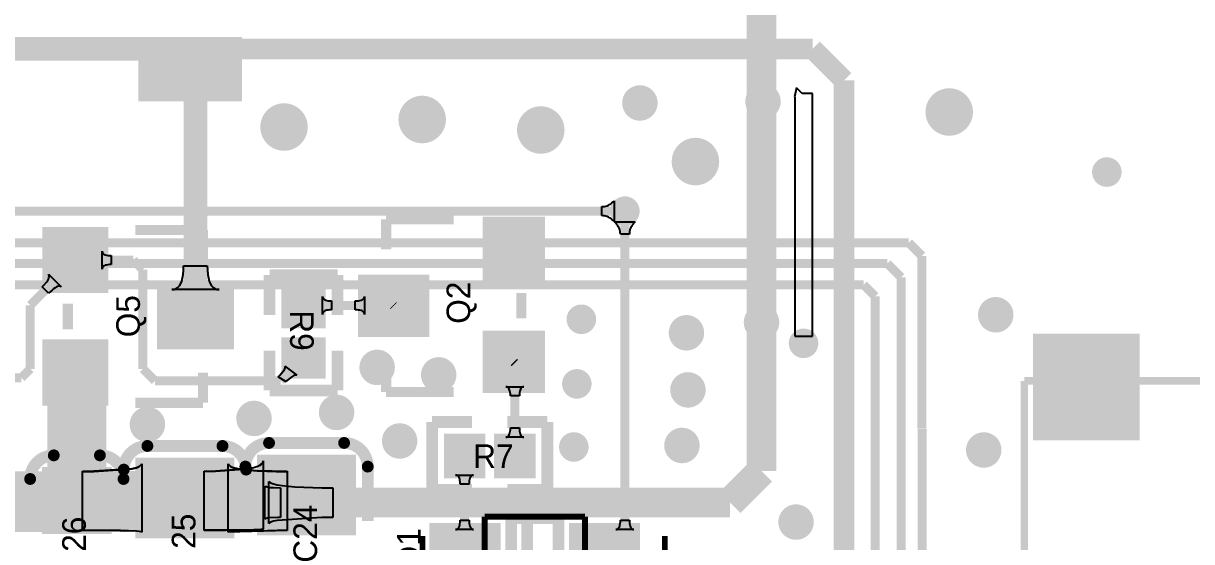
# Model space of a CAD drawing. Extents: x 53.3 to 135, y 28 to 125.4.
# Drawn here: x 97.09 to 116.85, y 58.06 to 66.83 of the extents above; entities that cross this region are included whole.
import ezdxf

# ---------------------------------------------------------------- set-up
doc = ezdxf.new("R2010")
doc.units = 0
doc.header["$MEASUREMENT"] = 0
for name, color, linetype in [('BOTTOMLAYER', 5, 'CONTINUOUS'), ('BOTTOMSOLDER', 6, 'CONTINUOUS'), ('MECHANICAL13', 56, 'CONTINUOUS'), ('MECHANICAL15', 56, 'CONTINUOUS'), ('MULTILAYER', 9, 'CONTINUOUS'), ('TOPLAYER', 1, 'CONTINUOUS'), ('TOPOVERLAY', 2, 'CONTINUOUS'), ('TOPPASTE', 8, 'CONTINUOUS'), ('TOPSOLDER', 216, 'CONTINUOUS')]:
    doc.layers.add(name, color=color, linetype=linetype)

msp = doc.modelspace()

# ---------------------------------------------------------------- linework, layer by layer
at = {"layer": 'BOTTOMLAYER'}
for p, q in [((106.876032, 63.728402), (106.898397, 63.72939)), ((106.876032, 63.576398), (106.876032, 63.728402)), ((106.898397, 63.72939), (106.920449, 63.732362)), ((106.920449, 63.732362), (106.942189, 63.73731)), ((106.942189, 63.73731), (106.963619, 63.744241)), ((106.963619, 63.744241), (106.984736, 63.753152)), ((106.984736, 63.753152), (107.005544, 63.764041)), ((107.005544, 63.764041), (107.026042, 63.776911)), ((107.026042, 63.776911), (107.046227, 63.79176)), ((107.046227, 63.79176), (107.0661, 63.80859)), ((107.0661, 63.80859), (107.085663, 63.827401)), ((107.085663, 63.827401), (107.085663, 63.477399)), ((106.898397, 63.57541), (106.876032, 63.576398)), ((106.920449, 63.572438), (106.898397, 63.57541)), ((106.942189, 63.56749), (106.920449, 63.572438)), ((106.963619, 63.560559), (106.942189, 63.56749)), ((106.984736, 63.551648), (106.963619, 63.560559)), ((107.005544, 63.540759), (106.984736, 63.551648)), ((107.026042, 63.527889), (107.005544, 63.540759)), ((107.046227, 63.51304), (107.026042, 63.527889)), ((107.0661, 63.49621), (107.046227, 63.51304)), ((107.085663, 63.477399), (107.0661, 63.49621)), ((101.174459, 58.444801), (101.174459, 59.004799)), ((101.174459, 59.004799), (101.182416, 58.9991)), ((101.182416, 58.9991), (101.194532, 58.993999)), ((101.194532, 58.993999), (101.210801, 58.989501)), ((101.210801, 58.989501), (101.231228, 58.9856)), ((101.231228, 58.9856), (101.25581, 58.9823)), ((101.242132, 58.371026), (101.242132, 59.078574)), ((101.242132, 59.078574), (101.271631, 59.058858)), ((101.25581, 58.9823), (101.31744, 58.9775)), ((101.271631, 59.058858), (101.318571, 59.041215)), ((101.31744, 58.9775), (101.441052, 58.974799)), ((101.318571, 59.041215), (101.382944, 59.02565)), ((101.382944, 59.02565), (101.464755, 59.012158)), ((101.441052, 58.974799), (101.441052, 58.4748)), ((101.464755, 59.012158), (101.680693, 58.991403)), ((101.680693, 58.991403), (102.135376, 58.975838)), ((102.135376, 58.975838), (102.321815, 58.974799)), ((102.321815, 58.974799), (102.321815, 58.4748)), ((101.182416, 58.4505), (101.174459, 58.444801)), ((101.194532, 58.455601), (101.182416, 58.4505)), ((101.210801, 58.460099), (101.194532, 58.455601)), ((101.231228, 58.464), (101.210801, 58.460099)), ((101.395693, 58.474501), (101.231228, 58.464)), ((101.271631, 58.390742), (101.242132, 58.371026)), ((101.318571, 58.408385), (101.271631, 58.390742)), ((101.382944, 58.42395), (101.318571, 58.408385)), ((102.135376, 58.473762), (101.382944, 58.42395)), ((101.441052, 58.4748), (101.395693, 58.474501)), ((102.321815, 58.4748), (102.135376, 58.473762))]:
    msp.add_line(p, q, dxfattribs=at)
for points, const_width in [([(109.5756, 65.4812), (109.5756, 71.2216)], 0.499999), ([(86.989806, 63.6524), (107.2642, 63.6524)], 0.152001), ([(87.025404, 63.119), (112.0648, 63.119)], 0.152001), ([(112.0648, 63.119), (112.289801, 62.893999)], 0.152001), ([(112.289801, 59.972999), (112.289801, 62.893999)], 0.152001), ([(86.879603, 62.766999), (111.705601, 62.766999)], 0.152001), ([(111.705601, 62.766999), (111.9378, 62.5348)], 0.152001), ([(86.741, 62.4078), (111.3028, 62.4078)], 0.152001), ([(111.3028, 62.4078), (111.498601, 62.211999)], 0.152001), ([(111.9378, 54.4576), (111.9378, 62.5348)], 0.152001), ([(111.498601, 54.516203), (111.498601, 62.211999)], 0.152001), ([(109.5756, 59.2582), (109.5756, 61.7728)], 0.499999), ([(112.2934, 54.0512), (112.2934, 59.9694)], 0.152001), ([(109.0422, 58.7248), (109.5756, 59.2582)], 0.499999), ([(79.9592, 58.7248), (100.8888, 58.7248)], 1.000001), ([(100.8888, 58.7248), (109.0422, 58.7248)], 0.499999)]:
    msp.add_lwpolyline(points, dxfattribs=dict(at, const_width=const_width))
for points, const_width in [([(107.3682, 65.4812, 1), (107.6682, 65.4812, 1)], 0.299999), ([(109.451, 65.5066, 1), (109.751, 65.5066, 1)], 0.299999), ([(112.6006, 65.3288, 1), (112.9006, 65.3288, 1)], 0.299999), ([(103.6852, 65.2018, 1), (103.9852, 65.2018, 1)], 0.299999), ([(101.3484, 65.0748, 1), (101.6484, 65.0748, 1)], 0.299999), ([(105.6918, 65.024, 1), (105.9918, 65.024, 1)], 0.299999), ([(108.308, 64.4906, 1), (108.608, 64.4906, 1)], 0.299999), ([(115.292602, 64.3128, 1), (115.542598, 64.3128, 1)], 0.249999), ([(107.139202, 63.6524, 1), (107.389198, 63.6524, 1)], 0.249999), ([(106.402602, 61.8236, 1), (106.652598, 61.8236, 1)], 0.249999), ([(109.4256, 61.7728, 1), (109.7256, 61.7728, 1)], 0.299999), ([(113.388, 61.8998, 1), (113.688, 61.8998, 1)], 0.299999), ([(108.1556, 61.595, 1), (108.4556, 61.595, 1)], 0.299999), ([(110.161802, 61.4172, 1), (110.411798, 61.4172, 1)], 0.249999), ([(102.9232, 61.0108, 1), (103.2232, 61.0108, 1)], 0.299999), ([(103.9646, 60.8838, 1), (104.2646, 60.8838, 1)], 0.299999), ([(106.326402, 60.7314, 1), (106.576398, 60.7314, 1)], 0.249999), ([(108.181, 60.6298, 1), (108.481, 60.6298, 1)], 0.299999), ([(102.2374, 60.2488, 1), (102.5374, 60.2488, 1)], 0.299999), ([(99.037, 60.0456, 1), (99.337, 60.0456, 1)], 0.299999), ([(100.8404, 60.1472, 1), (101.1404, 60.1472, 1)], 0.299999), ([(103.3042, 59.7662, 1), (103.6042, 59.7662, 1)], 0.299999), ([(106.275602, 59.6646, 1), (106.525598, 59.6646, 1)], 0.249999), ([(108.0794, 59.69, 1), (108.3794, 59.69, 1)], 0.299999), ([(113.1848, 59.6138, 1), (113.4848, 59.6138, 1)], 0.299999), ([(100.6888, 58.7248, 1), (101.0888, 58.7248, 1)], 0.399999), ([(110.0098, 58.3946, 1), (110.3098, 58.3946, 1)], 0.299999)]:
    msp.add_lwpolyline(points, format="xyb", close=True, dxfattribs=dict(at, const_width=const_width))
at = {"layer": 'BOTTOMSOLDER', "const_width": 0.401599}
for points in [[(112.5498, 65.3288, 1), (112.9514, 65.3288, 1)], [(101.2976, 65.0748, 1), (101.6992, 65.0748, 1)], [(103.6344, 65.2018, 1), (104.036, 65.2018, 1)], [(105.641, 65.024, 1), (106.0426, 65.024, 1)], [(108.2572, 64.4906, 1), (108.6588, 64.4906, 1)]]:
    msp.add_lwpolyline(points, format="xyb", close=True, dxfattribs=at)
at = {"layer": 'MECHANICAL13', "const_width": 0.1}
for points in [[(104.890199, 58.486197), (106.590198, 58.486203)], [(104.890199, 58.486197), (104.890202, 57.236197)], [(106.590198, 58.486203), (106.590201, 57.236203)]]:
    msp.add_lwpolyline(points, dxfattribs=at)
at = {"layer": 'MECHANICAL15', "const_width": 0.1}
for points in [[(103.840201, 58.161199), (103.840204, 57.561201)], [(107.940201, 57.561201), (107.940203, 58.161202)]]:
    msp.add_lwpolyline(points, dxfattribs=at)
at = {"layer": 'MULTILAYER'}
for points, const_width in [([(107.3682, 65.4812, 1), (107.6682, 65.4812, 1)], 0.299999), ([(109.451, 65.5066, 1), (109.751, 65.5066, 1)], 0.299999), ([(112.6006, 65.3288, 1), (112.9006, 65.3288, 1)], 0.299999), ([(103.6852, 65.2018, 1), (103.9852, 65.2018, 1)], 0.299999), ([(101.3484, 65.0748, 1), (101.6484, 65.0748, 1)], 0.299999), ([(105.6918, 65.024, 1), (105.9918, 65.024, 1)], 0.299999), ([(108.308, 64.4906, 1), (108.608, 64.4906, 1)], 0.299999), ([(115.292602, 64.3128, 1), (115.542598, 64.3128, 1)], 0.249999), ([(107.139202, 63.6524, 1), (107.389198, 63.6524, 1)], 0.249999), ([(106.402602, 61.8236, 1), (106.652598, 61.8236, 1)], 0.249999), ([(109.4256, 61.7728, 1), (109.7256, 61.7728, 1)], 0.299999), ([(113.388, 61.8998, 1), (113.688, 61.8998, 1)], 0.299999), ([(108.1556, 61.595, 1), (108.4556, 61.595, 1)], 0.299999), ([(110.161802, 61.4172, 1), (110.411798, 61.4172, 1)], 0.249999), ([(102.9232, 61.0108, 1), (103.2232, 61.0108, 1)], 0.299999), ([(103.9646, 60.8838, 1), (104.2646, 60.8838, 1)], 0.299999), ([(106.326402, 60.7314, 1), (106.576398, 60.7314, 1)], 0.249999), ([(108.181, 60.6298, 1), (108.481, 60.6298, 1)], 0.299999), ([(102.2374, 60.2488, 1), (102.5374, 60.2488, 1)], 0.299999), ([(99.037, 60.0456, 1), (99.337, 60.0456, 1)], 0.299999), ([(100.8404, 60.1472, 1), (101.1404, 60.1472, 1)], 0.299999), ([(103.3042, 59.7662, 1), (103.6042, 59.7662, 1)], 0.299999), ([(106.275602, 59.6646, 1), (106.525598, 59.6646, 1)], 0.249999), ([(108.0794, 59.69, 1), (108.3794, 59.69, 1)], 0.299999), ([(113.1848, 59.6138, 1), (113.4848, 59.6138, 1)], 0.299999), ([(100.6888, 58.7248, 1), (101.0888, 58.7248, 1)], 0.399999), ([(110.0098, 58.3946, 1), (110.3098, 58.3946, 1)], 0.299999)]:
    msp.add_lwpolyline(points, format="xyb", close=True, dxfattribs=dict(at, const_width=const_width))
at = {"layer": 'TOPLAYER'}
for p, q in [((110.166429, 65.739498), (110.1344, 65.5828)), ((110.265446, 65.640481), (110.166429, 65.739498)), ((110.437318, 65.640481), (110.265446, 65.640481)), ((110.437318, 61.538691), (110.437318, 65.640481)), ((110.1344, 65.5828), (110.140788, 65.576412)), ((110.140788, 65.576412), (110.140788, 61.538691)), ((107.10801, 63.4543), (107.089199, 63.473863)), ((107.089199, 63.473863), (107.439201, 63.473863)), ((107.12484, 63.434427), (107.10801, 63.4543)), ((107.42039, 63.4543), (107.40356, 63.434427)), ((107.439201, 63.473863), (107.42039, 63.4543)), ((107.139689, 63.414242), (107.12484, 63.434427)), ((107.152559, 63.393744), (107.139689, 63.414242)), ((107.163448, 63.372936), (107.152559, 63.393744)), ((107.172359, 63.351819), (107.163448, 63.372936)), ((107.17929, 63.330389), (107.172359, 63.351819)), ((107.184238, 63.308649), (107.17929, 63.330389)), ((107.18721, 63.286597), (107.184238, 63.308649)), ((107.188198, 63.264232), (107.18721, 63.286597)), ((107.340202, 63.264232), (107.188198, 63.264232)), ((107.34119, 63.286597), (107.340202, 63.264232)), ((107.344162, 63.308649), (107.34119, 63.286597)), ((107.34911, 63.330389), (107.344162, 63.308649)), ((107.356041, 63.351819), (107.34911, 63.330389)), ((107.364952, 63.372936), (107.356041, 63.351819)), ((107.375841, 63.393744), (107.364952, 63.372936)), ((107.388711, 63.414242), (107.375841, 63.393744)), ((107.40356, 63.434427), (107.388711, 63.414242)), ((98.418904, 62.67241), (98.418904, 62.976412)), ((98.418904, 62.976412), (98.420453, 62.961972)), ((98.420453, 62.961972), (98.425107, 62.949051)), ((98.425107, 62.949051), (98.432859, 62.937652)), ((98.432859, 62.937652), (98.443712, 62.927771)), ((98.443712, 62.927771), (98.457667, 62.919412)), ((98.457667, 62.919412), (98.47472, 62.912572)), ((98.47472, 62.912572), (98.494878, 62.90725)), ((98.494878, 62.90725), (98.518137, 62.903451)), ((98.518137, 62.903451), (98.544494, 62.901172)), ((98.544494, 62.901172), (98.573953, 62.900413)), ((98.573953, 62.900413), (98.573953, 62.748409)), ((98.420453, 62.686849), (98.418904, 62.67241)), ((98.425107, 62.69977), (98.420453, 62.686849)), ((98.432859, 62.71117), (98.425107, 62.69977)), ((98.443712, 62.721051), (98.432859, 62.71117)), ((98.457667, 62.72941), (98.443712, 62.721051)), ((98.47472, 62.73625), (98.457667, 62.72941)), ((98.494878, 62.741571), (98.47472, 62.73625)), ((98.518137, 62.745371), (98.494878, 62.741571)), ((98.544494, 62.747649), (98.518137, 62.745371)), ((98.573953, 62.748409), (98.544494, 62.747649)), ((99.791799, 62.583454), (99.797801, 62.651973)), ((99.797801, 62.651973), (99.7998, 62.728551)), ((99.7998, 62.728551), (100.1998, 62.728551)), ((100.1998, 62.728551), (100.201799, 62.651973)), ((100.201799, 62.651973), (100.207801, 62.583454)), ((97.436262, 62.401427), (97.483554, 62.457317)), ((97.483554, 62.457317), (97.50075, 62.482039)), ((97.50075, 62.482039), (97.513648, 62.50461)), ((97.522246, 62.573398), (97.513648, 62.585222)), ((97.513648, 62.585222), (97.728611, 62.370259)), ((97.513648, 62.50461), (97.522246, 62.525031)), ((97.526546, 62.559425), (97.522246, 62.573398)), ((97.522246, 62.525031), (97.526546, 62.543304)), ((97.526546, 62.543304), (97.526546, 62.559425)), ((99.7498, 62.426266), (99.767801, 62.470601)), ((99.767801, 62.470601), (99.781799, 62.522997)), ((99.781799, 62.522997), (99.791799, 62.583454)), ((100.207801, 62.583454), (100.217801, 62.522997)), ((100.217801, 62.522997), (100.231799, 62.470601)), ((100.231799, 62.470601), (100.249799, 62.426266)), ((97.406168, 62.370259), (97.436262, 62.401427)), ((97.513648, 62.262779), (97.406168, 62.370259)), ((97.573838, 62.318669), (97.513648, 62.262779)), ((97.600707, 62.340165), (97.573838, 62.318669)), ((97.625428, 62.357361), (97.600707, 62.340165)), ((97.647999, 62.370259), (97.625428, 62.357361)), ((97.66842, 62.378857), (97.647999, 62.370259)), ((97.686693, 62.383157), (97.66842, 62.378857)), ((97.702814, 62.383157), (97.686693, 62.383157)), ((97.716787, 62.378857), (97.702814, 62.383157)), ((97.728611, 62.370259), (97.716787, 62.378857)), ((99.599801, 62.325504), (99.637802, 62.329535)), ((100.399799, 62.325504), (99.599801, 62.325504)), ((99.637802, 62.329535), (99.6718, 62.341625)), ((99.6718, 62.341625), (99.7018, 62.361778)), ((99.7018, 62.361778), (99.727802, 62.389992)), ((99.727802, 62.389992), (99.7498, 62.426266)), ((100.249799, 62.426266), (100.271798, 62.389992)), ((100.271798, 62.389992), (100.2978, 62.361778)), ((100.2978, 62.361778), (100.3278, 62.341625)), ((100.3278, 62.341625), (100.361798, 62.329535)), ((100.361798, 62.329535), (100.399799, 62.325504)), ((102.147505, 61.907001), (102.147505, 62.211003)), ((102.147505, 62.211003), (102.149054, 62.196563)), ((102.149054, 62.196563), (102.153707, 62.183642)), ((102.153707, 62.183642), (102.161459, 62.172243)), ((102.161459, 62.172243), (102.172313, 62.162362)), ((102.172313, 62.162362), (102.186268, 62.154003)), ((102.186268, 62.154003), (102.203321, 62.147163)), ((102.203321, 62.147163), (102.223479, 62.141842)), ((102.223479, 62.141842), (102.246737, 62.138042)), ((102.246737, 62.138042), (102.273095, 62.135763)), ((102.273095, 62.135763), (102.302554, 62.135004)), ((102.302554, 62.135004), (102.302554, 61.983)), ((102.703648, 62.135004), (102.733107, 62.135763)), ((102.703648, 61.983), (102.703648, 62.135004)), ((102.733107, 62.135763), (102.759464, 62.138042)), ((102.759464, 62.138042), (102.782723, 62.141842)), ((102.782723, 62.141842), (102.802881, 62.147163)), ((102.802881, 62.147163), (102.819934, 62.154003)), ((102.819934, 62.154003), (102.833889, 62.162362)), ((102.833889, 62.162362), (102.844742, 62.172243)), ((102.844742, 62.172243), (102.852494, 62.183642)), ((102.852494, 62.183642), (102.857148, 62.196563)), ((102.857148, 62.196563), (102.858697, 62.211003)), ((102.858697, 62.211003), (102.858697, 61.907001)), ((102.149054, 61.921441), (102.147505, 61.907001)), ((102.153707, 61.934362), (102.149054, 61.921441)), ((102.161459, 61.945761), (102.153707, 61.934362)), ((102.172313, 61.955642), (102.161459, 61.945761)), ((102.186268, 61.964001), (102.172313, 61.955642)), ((102.203321, 61.970841), (102.186268, 61.964001)), ((102.223479, 61.976163), (102.203321, 61.970841)), ((102.246737, 61.979962), (102.223479, 61.976163)), ((102.273095, 61.982241), (102.246737, 61.979962)), ((102.302554, 61.983), (102.273095, 61.982241)), ((102.733107, 61.982241), (102.703648, 61.983)), ((102.759464, 61.979962), (102.733107, 61.982241)), ((102.782723, 61.976163), (102.759464, 61.979962)), ((102.802881, 61.970841), (102.782723, 61.976163)), ((102.819934, 61.964001), (102.802881, 61.970841)), ((102.833889, 61.955642), (102.819934, 61.964001)), ((102.844742, 61.945761), (102.833889, 61.955642)), ((102.852494, 61.934362), (102.844742, 61.945761)), ((102.857148, 61.921441), (102.852494, 61.934362)), ((102.858697, 61.907001), (102.857148, 61.921441)), ((110.140788, 61.538691), (110.437318, 61.538691)), ((101.399167, 60.848044), (101.427468, 60.877056)), ((101.427468, 60.877056), (101.489373, 60.949639)), ((101.489373, 60.949639), (101.502345, 60.969012)), ((101.502345, 60.969012), (101.511481, 60.985977)), ((101.51589, 61.02241), (101.509695, 61.029736)), ((101.509695, 61.029736), (101.71334, 60.876094)), ((101.511481, 60.985977), (101.516782, 61.000531)), ((101.518253, 61.012675), (101.51589, 61.02241)), ((101.516782, 61.000531), (101.518253, 61.012675)), ((101.6648, 60.873096), (101.647638, 60.863762)), ((101.679952, 60.878999), (101.6648, 60.873096)), ((101.693094, 60.881466), (101.679952, 60.878999)), ((101.704221, 60.880495), (101.693094, 60.881466)), ((101.71334, 60.876094), (101.704221, 60.880495)), ((101.531649, 60.765566), (101.399167, 60.848044)), ((101.55887, 60.792073), (101.531649, 60.765566)), ((101.607275, 60.834788), (101.55887, 60.792073)), ((101.628461, 60.850991), (101.607275, 60.834788)), ((101.647638, 60.863762), (101.628461, 60.850991)), ((105.265642, 60.681735), (105.251202, 60.683285)), ((105.251202, 60.683285), (105.555204, 60.683285)), ((105.278563, 60.677082), (105.265642, 60.681735)), ((105.289962, 60.66933), (105.278563, 60.677082)), ((105.527843, 60.677082), (105.516444, 60.66933)), ((105.540764, 60.681735), (105.527843, 60.677082)), ((105.555204, 60.683285), (105.540764, 60.681735)), ((105.299843, 60.658477), (105.289962, 60.66933)), ((105.308202, 60.644522), (105.299843, 60.658477)), ((105.315042, 60.627468), (105.308202, 60.644522)), ((105.320363, 60.607311), (105.315042, 60.627468)), ((105.324163, 60.584052), (105.320363, 60.607311)), ((105.326442, 60.557694), (105.324163, 60.584052)), ((105.327201, 60.528236), (105.326442, 60.557694)), ((105.479205, 60.528236), (105.327201, 60.528236)), ((105.479964, 60.557694), (105.479205, 60.528236)), ((105.482243, 60.584052), (105.479964, 60.557694)), ((105.486043, 60.607311), (105.482243, 60.584052)), ((105.491364, 60.627468), (105.486043, 60.607311)), ((105.498204, 60.644522), (105.491364, 60.627468)), ((105.506563, 60.658477), (105.498204, 60.644522)), ((105.516444, 60.66933), (105.506563, 60.658477)), ((105.308202, 59.869868), (105.315042, 59.886921)), ((105.315042, 59.886921), (105.320363, 59.907079)), ((105.320363, 59.907079), (105.324163, 59.930337)), ((105.324163, 59.930337), (105.326442, 59.956695)), ((105.326442, 59.956695), (105.327201, 59.986154)), ((105.327201, 59.986154), (105.479205, 59.986154)), ((105.479205, 59.986154), (105.479964, 59.956695)), ((105.479964, 59.956695), (105.482243, 59.930337)), ((105.482243, 59.930337), (105.486043, 59.907079)), ((105.486043, 59.907079), (105.491364, 59.886921)), ((105.491364, 59.886921), (105.498204, 59.869868)), ((105.251202, 59.831105), (105.265642, 59.832654)), ((105.555204, 59.831105), (105.251202, 59.831105)), ((105.265642, 59.832654), (105.278563, 59.837307)), ((105.278563, 59.837307), (105.289962, 59.845059)), ((105.289962, 59.845059), (105.299843, 59.855913)), ((105.299843, 59.855913), (105.308202, 59.869868)), ((105.498204, 59.869868), (105.506563, 59.855913)), ((105.506563, 59.855913), (105.516444, 59.845059)), ((105.516444, 59.845059), (105.527843, 59.837307)), ((105.527843, 59.837307), (105.540764, 59.832654)), ((105.540764, 59.832654), (105.555204, 59.831105)), ((98.280047, 59.259406), (98.930049, 59.30167)), ((98.280047, 59.252475), (98.930049, 59.297189)), ((98.930049, 59.30167), (99.000048, 59.317367)), ((98.930049, 59.297189), (99.000048, 59.313796)), ((99.000048, 59.317367), (99.050048, 59.335479)), ((99.000048, 59.313796), (99.050048, 59.33296)), ((99.050048, 59.335479), (99.080048, 59.356005)), ((99.050048, 59.33296), (99.080048, 59.354677)), ((99.080048, 59.354677), (99.090048, 59.378949)), ((99.080048, 59.356005), (99.090048, 59.378949)), ((99.090048, 59.378949), (99.090048, 58.225047)), ((99.090048, 59.378949), (99.090048, 58.225047)), ((100.337447, 59.259914), (100.897449, 59.301085)), ((100.337447, 59.252983), (100.897449, 59.295835)), ((100.553952, 58.225047), (100.553952, 59.378949)), ((100.553952, 59.378949), (100.563952, 59.354677)), ((100.553952, 58.225047), (100.553952, 59.378949)), ((100.553952, 59.378949), (100.563952, 59.356005)), ((100.563952, 59.356005), (100.593952, 59.335479)), ((100.563952, 59.354677), (100.593952, 59.33296)), ((100.593952, 59.335479), (100.643952, 59.317367)), ((100.593952, 59.33296), (100.643952, 59.313796)), ((100.643952, 59.317367), (100.713951, 59.30167)), ((100.643952, 59.313796), (100.713951, 59.297189)), ((100.713951, 59.30167), (100.803951, 59.288385)), ((100.713951, 59.297189), (100.803951, 59.283135)), ((100.897449, 59.301085), (100.987449, 59.319958)), ((100.897449, 59.295835), (100.987449, 59.315477)), ((100.987449, 59.319958), (101.057448, 59.342259)), ((100.987449, 59.315477), (101.057448, 59.338688)), ((101.057448, 59.342259), (101.107448, 59.367991)), ((101.057448, 59.338688), (101.107448, 59.365472)), ((101.107448, 59.367991), (101.137448, 59.397153)), ((101.107448, 59.365472), (101.137448, 59.395825)), ((101.137448, 59.395825), (101.147448, 59.429749)), ((101.137448, 59.397153), (101.147448, 59.429749)), ((101.147448, 59.429749), (101.147448, 58.275847)), ((101.147448, 59.429749), (101.147448, 58.275847)), ((98.090048, 59.2582), (98.280047, 59.259406)), ((98.090048, 58.258197), (98.090048, 59.2582)), ((98.090048, 59.2512), (98.280047, 59.252475)), ((98.090048, 58.251197), (98.090048, 59.2512)), ((100.147448, 59.2582), (100.337447, 59.259914)), ((100.147448, 58.258197), (100.147448, 59.2582)), ((100.147448, 59.2512), (100.337447, 59.252983)), ((100.147448, 58.251197), (100.147448, 59.2512)), ((100.803951, 59.288385), (101.043951, 59.269066)), ((100.803951, 59.283135), (101.043951, 59.262696)), ((101.043951, 59.269066), (101.553952, 59.2582)), ((101.043951, 59.262696), (101.363953, 59.252475)), ((101.363953, 59.252475), (101.553952, 59.2512)), ((101.553952, 59.2582), (101.553952, 58.258197)), ((101.553952, 59.2512), (101.553952, 58.251197)), ((104.415641, 59.188728), (104.401201, 59.190247)), ((104.401201, 59.190247), (104.705203, 59.190247)), ((104.428562, 59.184167), (104.415641, 59.188728)), ((104.439961, 59.176567), (104.428562, 59.184167)), ((104.449842, 59.165927), (104.439961, 59.176567)), ((104.458201, 59.152246), (104.449842, 59.165927)), ((104.465041, 59.135528), (104.458201, 59.152246)), ((104.470363, 59.115767), (104.465041, 59.135528)), ((104.474162, 59.092965), (104.470363, 59.115767)), ((104.476441, 59.067126), (104.474162, 59.092965)), ((104.632242, 59.092965), (104.629963, 59.067126)), ((104.636042, 59.115767), (104.632242, 59.092965)), ((104.641363, 59.135528), (104.636042, 59.115767)), ((104.648203, 59.152246), (104.641363, 59.135528)), ((104.656562, 59.165927), (104.648203, 59.152246)), ((104.666443, 59.176567), (104.656562, 59.165927)), ((104.677842, 59.184167), (104.666443, 59.176567)), ((104.690763, 59.188728), (104.677842, 59.184167)), ((104.705203, 59.190247), (104.690763, 59.188728)), ((104.4772, 59.038246), (104.476441, 59.067126)), ((104.629204, 59.038246), (104.4772, 59.038246)), ((104.629963, 59.067126), (104.629204, 59.038246)), ((104.449842, 58.29491), (104.458201, 58.308865)), ((104.458201, 58.308865), (104.465041, 58.325918)), ((104.465041, 58.325918), (104.470363, 58.346076)), ((104.470363, 58.346076), (104.474162, 58.369335)), ((104.474162, 58.369335), (104.476441, 58.395692)), ((104.476441, 58.395692), (104.4772, 58.425151)), ((104.4772, 58.425151), (104.629204, 58.425151)), ((104.629204, 58.425151), (104.629963, 58.395692)), ((104.629963, 58.395692), (104.632242, 58.369335)), ((104.632242, 58.369335), (104.636042, 58.346076)), ((104.636042, 58.346076), (104.641363, 58.325918)), ((104.641363, 58.325918), (104.648203, 58.308865)), ((104.648203, 58.308865), (104.656562, 58.29491)), ((107.16084, 58.294915), (107.169199, 58.30887)), ((107.169199, 58.30887), (107.176039, 58.325923)), ((107.176039, 58.325923), (107.18136, 58.346081)), ((107.18136, 58.346081), (107.18516, 58.36934)), ((107.18516, 58.36934), (107.187439, 58.395697)), ((107.187439, 58.395697), (107.188198, 58.425156)), ((107.188198, 58.425156), (107.340202, 58.425156)), ((107.340202, 58.425156), (107.340961, 58.395697)), ((107.340961, 58.395697), (107.34324, 58.36934)), ((107.34324, 58.36934), (107.34704, 58.346081)), ((107.34704, 58.346081), (107.352361, 58.325923)), ((107.352361, 58.325923), (107.359201, 58.30887)), ((107.359201, 58.30887), (107.36756, 58.294915)), ((98.730049, 58.252893), (98.090048, 58.258197)), ((98.450047, 58.250153), (98.090048, 58.251197)), ((99.000048, 58.238385), (98.450047, 58.250153)), ((99.000048, 58.241954), (98.730049, 58.252893)), ((99.050048, 58.236983), (99.000048, 58.241954)), ((99.050048, 58.234461), (99.000048, 58.238385)), ((99.080048, 58.231347), (99.050048, 58.236983)), ((99.080048, 58.230016), (99.050048, 58.234461)), ((99.090048, 58.225047), (99.080048, 58.231347)), ((99.090048, 58.225047), (99.080048, 58.230016)), ((100.987449, 58.264552), (100.147448, 58.258197)), ((100.507447, 58.252185), (100.147448, 58.251197)), ((101.057448, 58.263277), (100.507447, 58.252185)), ((101.553952, 58.258197), (100.553952, 58.225047)), ((101.553952, 58.251197), (100.553952, 58.225047)), ((101.107448, 58.269495), (100.987449, 58.264552)), ((101.107448, 58.266973), (101.057448, 58.263277)), ((101.137448, 58.272495), (101.107448, 58.269495)), ((101.137448, 58.271164), (101.107448, 58.266973)), ((101.147448, 58.275847), (101.137448, 58.271164)), ((101.147448, 58.275847), (101.137448, 58.272495)), ((104.401201, 58.270102), (104.415641, 58.271651)), ((104.705203, 58.270102), (104.401201, 58.270102)), ((104.415641, 58.271651), (104.428562, 58.276305)), ((104.428562, 58.276305), (104.439961, 58.284057)), ((104.439961, 58.284057), (104.449842, 58.29491)), ((104.656562, 58.29491), (104.666443, 58.284057)), ((104.666443, 58.284057), (104.677842, 58.276305)), ((104.677842, 58.276305), (104.690763, 58.271651)), ((104.690763, 58.271651), (104.705203, 58.270102)), ((107.112199, 58.270107), (107.126639, 58.271656)), ((107.416201, 58.270107), (107.112199, 58.270107)), ((107.126639, 58.271656), (107.13956, 58.27631)), ((107.13956, 58.27631), (107.150959, 58.284062)), ((107.150959, 58.284062), (107.16084, 58.294915)), ((107.36756, 58.294915), (107.377441, 58.284062)), ((107.377441, 58.284062), (107.38884, 58.27631)), ((107.38884, 58.27631), (107.401761, 58.271656)), ((107.401761, 58.271656), (107.416201, 58.270107))]:
    msp.add_line(p, q, dxfattribs=at)
for points, const_width in [([(93.6752, 66.3956), (99.3902, 66.3956)], 0.399999), ([(99.3902, 66.3956), (99.9998, 65.786)], 0.399999), ([(99.3902, 66.3956), (99.6696, 66.3956)], 0.399999), ([(99.6696, 66.3956), (110.4392, 66.3956)], 0.349999), ([(99.9744, 65.7352), (100.584, 66.3448)], 0.399999), ([(110.4392, 66.3956), (110.9726, 65.8622)], 0.349999), ([(110.9726, 54.171403), (110.9726, 65.8622)], 0.349999), ([(99.9998, 61.8744), (99.9998, 65.786)], 0.399999), ([(109.5756, 65.4812), (109.601, 65.5066)], 0.499999), ([(109.5756, 61.7728), (109.5756, 65.4812)], 0.499999), ([(107.2642, 57.6834), (107.2642, 63.6524)], 0.152001), ([(97.2058, 62.062411), (97.9678, 62.824411)], 0.152001), ([(97.9678, 62.824411), (98.948189, 62.824411)], 0.152001), ([(98.948189, 62.824411), (99.1108, 62.6618)], 0.152001), ([(99.1108, 60.9854), (99.1108, 62.6618)], 0.152001), ([(97.2058, 60.9854), (97.2058, 62.062411)], 0.152001), ([(101.7016, 62.059002), (103.345798, 62.059002)], 0.152001), ([(103.345798, 62.059002), (103.3526, 62.0522)], 0.152001), ([(97.9932, 58.758198), (97.9932, 60.898989)], 1.000001), ([(101.440803, 60.7822), (101.8286, 61.169997)], 0.152001), ([(105.3846, 61.102189), (105.403203, 61.083586)], 0.152001), ([(105.403203, 59.5122), (105.403203, 61.083586)], 0.152001), ([(95.4024, 60.833), (97.0534, 60.833)], 0.152001), ([(97.0534, 60.833), (97.2058, 60.9854)], 0.152001), ([(99.1108, 60.9854), (99.314, 60.7822)], 0.152001), ([(99.314, 60.7822), (101.440803, 60.7822)], 0.152001), ([(104.553202, 56.3626), (104.553202, 59.5122)], 0.152001), ([(96.285197, 58.751198), (101.9302, 58.751198)], 1.000001), ([(97.9932, 58.758198), (101.9232, 58.758198)], 1.000001), ([(101.9232, 58.758198), (101.9302, 58.751198)], 1.000001)]:
    msp.add_lwpolyline(points, dxfattribs=dict(at, const_width=const_width))
for points, const_width in [([(107.3682, 65.4812, 1), (107.6682, 65.4812, 1)], 0.299999), ([(109.451, 65.5066, 1), (109.751, 65.5066, 1)], 0.299999), ([(112.6006, 65.3288, 1), (112.9006, 65.3288, 1)], 0.299999), ([(103.6852, 65.2018, 1), (103.9852, 65.2018, 1)], 0.299999), ([(101.3484, 65.0748, 1), (101.6484, 65.0748, 1)], 0.299999), ([(105.6918, 65.024, 1), (105.9918, 65.024, 1)], 0.299999), ([(108.308, 64.4906, 1), (108.608, 64.4906, 1)], 0.299999), ([(115.292602, 64.3128, 1), (115.542598, 64.3128, 1)], 0.249999), ([(107.139202, 63.6524, 1), (107.389198, 63.6524, 1)], 0.249999), ([(106.402602, 61.8236, 1), (106.652598, 61.8236, 1)], 0.249999), ([(109.4256, 61.7728, 1), (109.7256, 61.7728, 1)], 0.299999), ([(113.388, 61.8998, 1), (113.688, 61.8998, 1)], 0.299999), ([(108.1556, 61.595, 1), (108.4556, 61.595, 1)], 0.299999), ([(110.161802, 61.4172, 1), (110.411798, 61.4172, 1)], 0.249999), ([(102.9232, 61.0108, 1), (103.2232, 61.0108, 1)], 0.299999), ([(103.9646, 60.8838, 1), (104.2646, 60.8838, 1)], 0.299999), ([(106.326402, 60.7314, 1), (106.576398, 60.7314, 1)], 0.249999), ([(108.181, 60.6298, 1), (108.481, 60.6298, 1)], 0.299999), ([(102.2374, 60.2488, 1), (102.5374, 60.2488, 1)], 0.299999), ([(99.037, 60.0456, 1), (99.337, 60.0456, 1)], 0.299999), ([(100.8404, 60.1472, 1), (101.1404, 60.1472, 1)], 0.299999), ([(103.3042, 59.7662, 1), (103.6042, 59.7662, 1)], 0.299999), ([(106.275602, 59.6646, 1), (106.525598, 59.6646, 1)], 0.249999), ([(108.0794, 59.69, 1), (108.3794, 59.69, 1)], 0.299999), ([(113.1848, 59.6138, 1), (113.4848, 59.6138, 1)], 0.299999), ([(100.6888, 58.7248, 1), (101.0888, 58.7248, 1)], 0.399999), ([(110.0098, 58.3946, 1), (110.3098, 58.3946, 1)], 0.299999)]:
    msp.add_lwpolyline(points, format="xyb", close=True, dxfattribs=dict(at, const_width=const_width))
for points in [[(99.0346, 65.5066), (100.7872, 65.5066), (99.0346, 66.5988), (100.7872, 66.5988)], [(105.8096, 62.545011), (105.8096, 63.459411), (104.9596, 62.545011), (104.9596, 63.459411)], [(97.5106, 63.281611), (97.5106, 62.367211), (98.425, 63.281611), (98.425, 62.367211)], [(103.852599, 61.6272), (103.852599, 62.4772), (102.852601, 61.6272), (102.852601, 62.4772)], [(99.449801, 62.3316), (99.449801, 61.4172), (100.549799, 62.3316), (100.549799, 61.4172)], [(101.503599, 62.319997), (101.503599, 61.719998), (102.153601, 62.319997), (102.153601, 61.719998)], [(101.503599, 61.469996), (101.503599, 60.869998), (102.153601, 61.469996), (102.153601, 60.869998)], [(105.8096, 60.677189), (105.8096, 61.52719), (104.9596, 60.677189), (104.9596, 61.52719)], [(115.871597, 59.881196), (115.871597, 61.481193), (114.2716, 59.881196), (114.2716, 61.481193)], [(97.5106, 61.381589), (97.5106, 60.467189), (98.425, 61.381589), (98.425, 60.467189)], [(104.253203, 59.187199), (104.853202, 59.187199), (104.253203, 59.837201), (104.853202, 59.837201)], [(105.103204, 59.187199), (105.703202, 59.187199), (105.103204, 59.837201), (105.703202, 59.837201)], [(99.087, 59.381997), (99.087, 58.221999), (100.557, 59.381997), (100.557, 58.221999)], [(101.1444, 59.432797), (101.1444, 58.272799), (102.6144, 59.432797), (102.6144, 58.272799)], [(97.503201, 59.223199), (97.503201, 58.293198), (98.483199, 59.223199), (98.483199, 58.293198)], [(104.060201, 57.446197), (105.060199, 57.446197), (104.060201, 58.276198), (105.060199, 58.276198)], [(106.420201, 57.446202), (107.420199, 57.446202), (106.420201, 58.276203), (107.420199, 58.276203)]]:
    msp.add_solid(points, dxfattribs=at)
at = {"layer": 'TOPOVERLAY'}
for points, const_width in [([(103.2256, 63.007189), (103.2256, 63.515189)], 0.17), ([(103.2256, 63.515189), (104.3686, 63.515189)], 0.17), ([(98.9838, 63.332411), (100.1268, 63.332411)], 0.17), ([(100.1268, 62.824411), (100.1268, 63.332411)], 0.17), ([(101.253597, 62.569999), (102.403598, 62.569999)], 0.2), ([(101.253597, 61.894999), (101.253597, 62.569999)], 0.2), ([(102.403598, 61.894999), (102.403598, 62.569999)], 0.2), ([(105.5116, 61.838789), (105.5116, 62.270589)], 0.17), ([(97.8408, 61.656011), (97.8408, 62.087811)], 0.17), ([(101.253597, 60.620001), (101.253597, 61.295001)], 0.2), ([(102.403598, 60.620001), (102.403598, 61.295001)], 0.2), ([(103.2256, 60.594189), (103.2256, 61.102189)], 0.17), ([(100.1268, 60.411411), (100.1268, 60.919411)], 0.17), ([(101.253597, 60.620001), (102.403598, 60.620001)], 0.2), ([(103.2256, 60.594189), (104.3686, 60.594189)], 0.17), ([(114.020597, 46.050205), (114.020603, 60.782203)], 0.127), ([(114.020603, 60.782203), (129.071604, 60.782197)], 0.127), ([(98.9838, 60.411411), (100.1268, 60.411411)], 0.17), ([(104.003201, 58.937197), (104.003201, 60.087198)], 0.2), ([(104.003201, 60.087198), (104.678201, 60.087198)], 0.2), ([(105.278199, 60.087198), (105.953199, 60.087198)], 0.2), ([(105.953199, 58.937197), (105.953199, 60.087198)], 0.2), ([(99.187, 59.681999), (100.457, 59.681999)], 0.2), ([(101.2444, 59.732799), (102.5144, 59.732799)], 0.2), ([(97.603201, 59.523196), (98.383199, 59.523196)], 0.2), ([(98.787001, 58.361997), (98.787001, 59.281997)], 0.2), ([(100.844401, 58.412797), (100.844401, 59.332797)], 0.2), ([(100.857004, 58.362002), (100.857004, 59.282002)], 0.2), ([(102.914404, 58.412802), (102.914404, 59.332802)], 0.2), ([(97.203199, 58.388197), (97.203199, 59.123196)], 0.2), ([(98.783201, 58.388197), (98.783201, 59.123196)], 0.2), ([(104.003201, 58.937197), (104.678201, 58.937197)], 0.2), ([(105.278199, 58.937197), (105.953199, 58.937197)], 0.2), ([(105.340198, 58.461199), (106.140199, 58.461201)], 0.2), ([(105.340198, 57.261201), (105.340198, 58.461199)], 0.2), ([(105.610203, 57.261204), (105.610205, 58.461199)], 0.2), ([(106.140197, 57.261201), (106.140199, 58.461201)], 0.2)]:
    msp.add_lwpolyline(points, dxfattribs=dict(at, const_width=const_width))
at = {"layer": 'TOPOVERLAY', "const_width": 0.2}
for points in [[(98.786998, 59.281997, -0.414213), (99.186997, 59.681999)], [(100.457005, 59.682002, -0.414214), (100.857004, 59.282002)], [(100.844398, 59.332797, -0.414213), (101.244397, 59.732799)], [(102.514405, 59.732802, -0.414214), (102.914404, 59.332802)], [(97.203199, 59.123196, -0.414213), (97.603201, 59.523196)], [(98.383202, 59.523196, -0.414213), (98.783203, 59.123196)]]:
    msp.add_lwpolyline(points, format="xyb", dxfattribs=at)
at = {"layer": 'TOPOVERLAY', "const_width": 0.1}
for points in [[(99.136998, 59.681999, 1), (99.236997, 59.681999, 1)], [(100.407005, 59.682002, 1), (100.507005, 59.682002, 1)], [(101.194398, 59.732799, 1), (101.294397, 59.732799, 1)], [(102.464405, 59.732802, 1), (102.564405, 59.732802, 1)], [(97.553201, 59.523196, 1), (97.653201, 59.523196, 1)], [(98.333202, 59.523196, 1), (98.433202, 59.523196, 1)], [(98.736998, 59.281997, 1), (98.836998, 59.281997, 1)], [(100.794398, 59.332797, 1), (100.894398, 59.332797, 1)], [(100.807004, 59.282002, 1), (100.907004, 59.282002, 1)], [(102.864404, 59.332802, 1), (102.964404, 59.332802, 1)], [(97.153199, 59.123196, 1), (97.253199, 59.123196, 1)], [(98.733204, 59.123196, 1), (98.833203, 59.123196, 1)]]:
    msp.add_lwpolyline(points, format="xyb", close=True, dxfattribs=at)
at = {"layer": 'TOPPASTE'}
for points in [[(105.8096, 62.545011), (105.8096, 63.459411), (104.9596, 62.545011), (104.9596, 63.459411)], [(97.5106, 63.281611), (97.5106, 62.367211), (98.425, 63.281611), (98.425, 62.367211)], [(103.852599, 61.6272), (103.852599, 62.4772), (102.852601, 61.6272), (102.852601, 62.4772)], [(99.449801, 62.3316), (99.449801, 61.4172), (100.549799, 62.3316), (100.549799, 61.4172)], [(101.503599, 62.319997), (101.503599, 61.719998), (102.153601, 62.319997), (102.153601, 61.719998)], [(101.503599, 61.469996), (101.503599, 60.869998), (102.153601, 61.469996), (102.153601, 60.869998)], [(105.8096, 60.677189), (105.8096, 61.52719), (104.9596, 60.677189), (104.9596, 61.52719)], [(115.871597, 59.881196), (115.871597, 61.481193), (114.2716, 59.881196), (114.2716, 61.481193)], [(97.5106, 61.381589), (97.5106, 60.467189), (98.425, 61.381589), (98.425, 60.467189)], [(104.253203, 59.187199), (104.853202, 59.187199), (104.253203, 59.837201), (104.853202, 59.837201)], [(105.103204, 59.187199), (105.703202, 59.187199), (105.103204, 59.837201), (105.703202, 59.837201)], [(99.087, 59.381997), (99.087, 58.221999), (100.557, 59.381997), (100.557, 58.221999)], [(101.1444, 59.432797), (101.1444, 58.272799), (102.6144, 59.432797), (102.6144, 58.272799)], [(97.503201, 59.223199), (97.503201, 58.293198), (98.483199, 59.223199), (98.483199, 58.293198)], [(104.060201, 57.446197), (105.060199, 57.446197), (104.060201, 58.276198), (105.060199, 58.276198)], [(106.420201, 57.446202), (107.420199, 57.446202), (106.420201, 58.276203), (107.420199, 58.276203)]]:
    msp.add_solid(points, dxfattribs=at)
at = {"layer": 'TOPSOLDER', "const_width": 0.401599}
for points in [[(112.5498, 65.3288, 1), (112.9514, 65.3288, 1)], [(101.2976, 65.0748, 1), (101.6992, 65.0748, 1)], [(103.6344, 65.2018, 1), (104.036, 65.2018, 1)], [(105.641, 65.024, 1), (106.0426, 65.024, 1)], [(108.2572, 64.4906, 1), (108.6588, 64.4906, 1)]]:
    msp.add_lwpolyline(points, format="xyb", close=True, dxfattribs=at)
at = {"layer": 'TOPSOLDER'}
for points in [[(105.9112, 62.443411), (105.9112, 63.561011), (104.858, 62.443411), (104.858, 63.561011)], [(97.409, 63.383211), (97.409, 62.265611), (98.5266, 63.383211), (98.5266, 62.265611)], [(103.954199, 61.5256), (103.954199, 62.5788), (102.751001, 61.5256), (102.751001, 62.5788)], [(99.348201, 62.4332), (99.348201, 61.3156), (100.651399, 62.4332), (100.651399, 61.3156)], [(101.452799, 62.370797), (101.452799, 61.669198), (102.204401, 62.370797), (102.204401, 61.669198)], [(97.409, 61.483189), (97.409, 60.365589), (98.5266, 61.483189), (98.5266, 60.365589)], [(101.452799, 61.520796), (101.452799, 60.819198), (102.204401, 61.520796), (102.204401, 60.819198)], [(105.9112, 60.575589), (105.9112, 61.62879), (104.858, 60.575589), (104.858, 61.62879)], [(115.973197, 59.779596), (115.973197, 61.582793), (114.17, 59.779596), (114.17, 61.582793)], [(104.202403, 59.136399), (104.904002, 59.136399), (104.202403, 59.888001), (104.904002, 59.888001)], [(105.052404, 59.136399), (105.754002, 59.136399), (105.052404, 59.888001), (105.754002, 59.888001)], [(101.0428, 59.534397), (101.0428, 58.171199), (102.716, 59.534397), (102.716, 58.171199)], [(97.401601, 59.324799), (97.401601, 58.191598), (98.584799, 59.324799), (98.584799, 58.191598)], [(98.9854, 59.483597), (98.9854, 58.120399), (100.6586, 59.483597), (100.6586, 58.120399)], [(103.958601, 57.344597), (105.161799, 57.344597), (103.958601, 58.377798), (105.161799, 58.377798)], [(106.318601, 57.344602), (107.521799, 57.344602), (106.318601, 58.377803), (107.521799, 58.377803)]]:
    msp.add_solid(points, dxfattribs=at)

# ---------------------------------------------------------------- texts
at = {"layer": 'TOPOVERLAY'}
for s, rotation, p in [('Q2', 90, (104.648, 61.7474)), ('Q5', 90, (99.06, 61.5188)), ('R9', 270, (101.6, 61.976)), ('C25', 90, (99.9998, 57.5564)), ('C24', 90, (102.0572, 57.7088)), ('C26', 90, (98.1456, 57.5056)), ('D1', 90, (103.8098, 57.6072))]:
    msp.add_text(s, height=0.399999, rotation=rotation, dxfattribs=at).set_placement(p)
msp.add_text('R7', height=0.399999, dxfattribs=at).set_placement((104.6988, 59.309))

doc.saveas('drawing.dxf')
